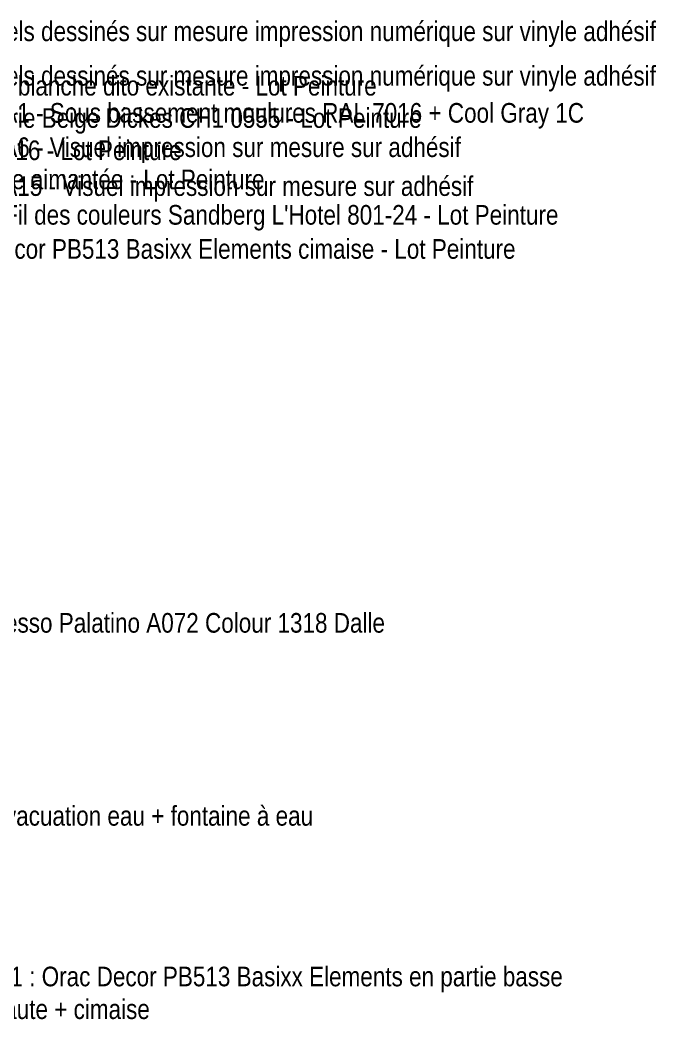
# Model space of a CAD drawing. Extents: x -27.9 to 24.1, y -8.6 to 57.6.
# Drawn here: x 2.16 to 21.52, y 25.46 to 56.07 of the extents above; entities that cross this region are included whole.
import ezdxf

# ---------------------------------------------------------------- set-up
doc = ezdxf.new("R2010")
doc.units = 0
doc.header["$LTSCALE"] = 0.002
doc.layers.add('A-legende', color=7, linetype='Continuous')
doc.layers.add('A-MOQUETTE', color=7, linetype='Continuous', true_color=0xe0e9ff)
doc.layers.add('A-signalétique', color=7, linetype='Continuous', true_color=0x666666)
doc.styles.get("Standard").update_dxf_attribs({"font": 'ARIALN.TTF'})

msp = doc.modelspace()

# ---------------------------------------------------------------- texts
at = {"layer": 'A-legende', "ltscale": 0.1, "char_height": 0.59757, "attachment_point": 1}
for s, width, insert in [('Peinture P0 : Peinture blanche dito existante - Lot Peinture', 20.62945, (-4.791, 54.367)), ('Peinture P5 : Seigneurie Beige Dickes CH1 0555 - Lot Peinture', 21.5217, (-4.791, 53.384)), ('Peinture P13 : RAL 7016 - Lot Peinture', 14.78249, (-4.791, 52.401)), ('Peinture P16 - Peinture aimantée - Lot Peinture', 21.81635, (-4.818, 51.515)), ("Papier peint W4 : Au Fil des couleurs Sandberg L'Hotel 801-24 - Lot Peinture", 23.57079, (-4.791, 50.435)), ('Moulure M1 : Orac Decor PB513 Basixx Elements cimaise - Lot Peinture', 25.80554, (-4.744, 49.396)), ('Alimentation et évacuation eau + fontaine à eau', 14.78249, (-3.399, 32.128)), ('Moulure M1 : Orac Decor PB513 Basixx Elements en partie basse et partie haute + cimaise', 20.60243, (-1.366, 27.235))]:
    msp.add_mtext_dynamic_manual_height_columns(s, width=width, gutter_width=12.5, heights=[0], dxfattribs=dict(at, insert=insert))
at = {"layer": 'A-MOQUETTE', "color": 0, "ltscale": 0.1, "insert": (-3.399, 38.007), "char_height": 0.59757, "attachment_point": 1}
msp.add_mtext_dynamic_manual_height_columns('Moquette M8 :{\\fArial|b0|i0|c0|p34; }Desso Palatino A072 Colour 1318 Dalle', width=22.06793, gutter_width=12.5, heights=[0], dxfattribs=at)
at = {"layer": 'A-signalétique', "color": 0, "ltscale": 0.1, "char_height": 0.59757, "attachment_point": 1}
for s, width, insert in [('Vitrophanie V1 : Visuels dessinés sur mesure impression numérique sur vinyle adhésif ', 30.54995, (-4.659, 56.026)), ('Vitrophanie V2 : Visuels dessinés sur mesure impression numérique sur vinyle adhésif ', 30.54995, (-4.659, 54.67)), ('Revêtement adhésif A1 - Sous bassement moulures RAL 7016 + Cool Gray 1C ', 31.43771, (-4.659, 53.541)), ('Revêtement adhésif A6 - Visuel impression sur mesure sur adhésif ', 30.20557, (-4.659, 52.495)), ('Revêtement adhésif A15 - Visuel impression sur mesure sur adhésif ', 30.20557, (-4.659, 51.31))]:
    msp.add_mtext_dynamic_manual_height_columns(s, width=width, gutter_width=12.5, heights=[0], dxfattribs=dict(at, insert=insert))

doc.saveas('drawing.dxf')
